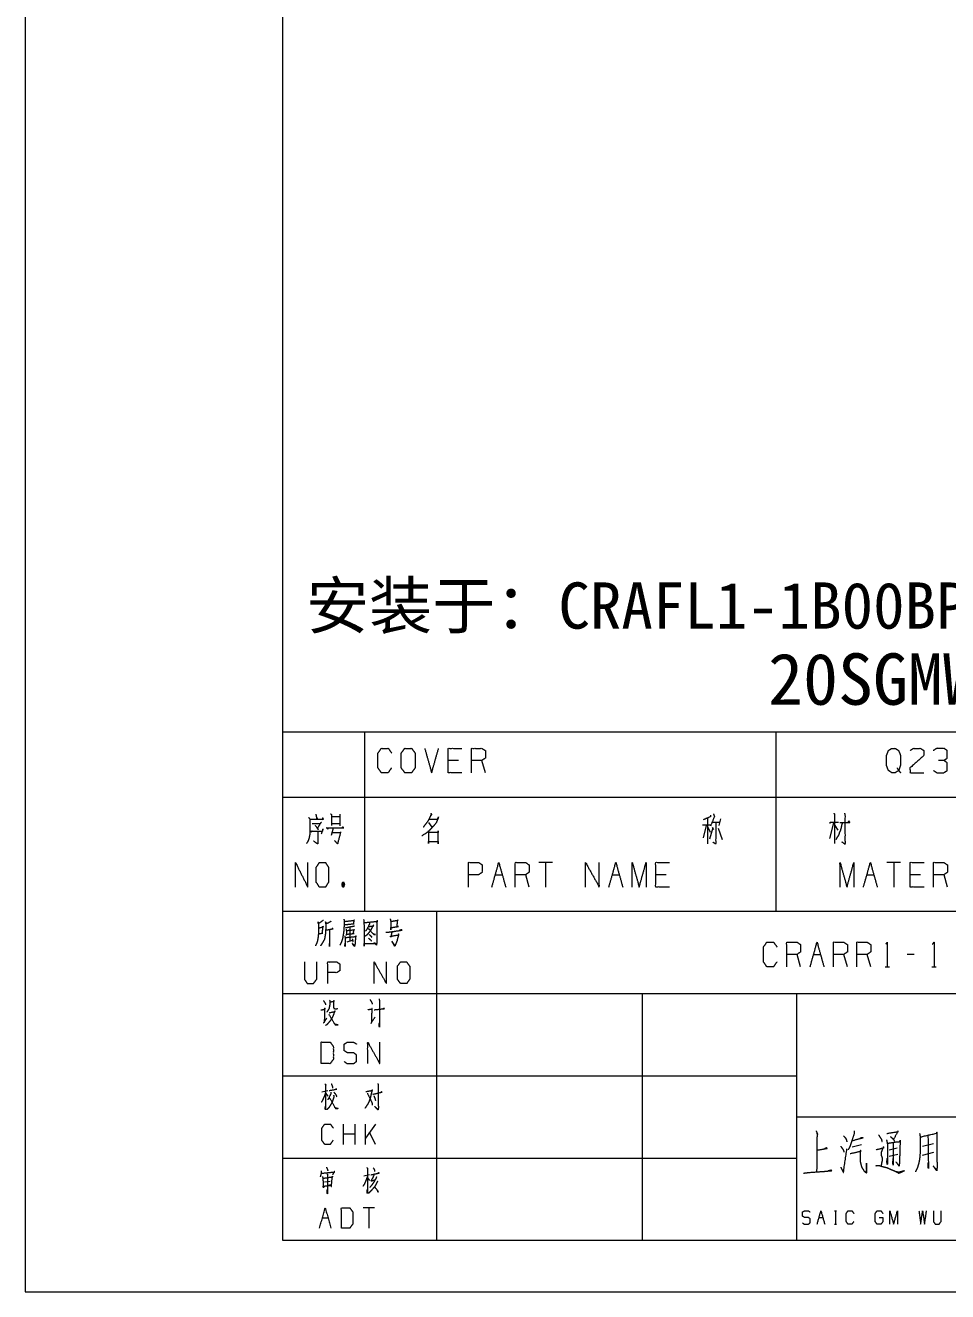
# Model space of a CAD drawing. Header units: millimetres. Extents: x 0 to 210, y 0 to 297.
# Drawn here: x 0 to 89.7, y 0 to 123.2 of the extents above; entities that cross this region are included whole.
import ezdxf

# ---------------------------------------------------------------- set-up
doc = ezdxf.new("R2010")
doc.units = ezdxf.units.MM
doc.layers.add('101', color=7, linetype='Continuous', true_color=0xffffff)

msp = doc.modelspace()

# ---------------------------------------------------------------- linework, layer by layer
at = {"layer": '101', "color": 133, "linetype": 'Continuous', "lineweight": 18}
for p, q in [((0, 297), (0, 0)), ((25, 292), (25, 5)), ((25, 37), (205, 37)), ((25, 37), (25, 5)), ((40, 37), (40, 5)), ((25, 29), (205, 29)), ((60, 29), (60, 5)), ((75, 29), (75, 5)), ((25, 21), (75, 21)), ((75, 17), (184, 17)), ((25, 13), (75, 13)), ((25, 5), (205, 5)), ((25, 5), (205, 5)), ((0, 0), (210, 0))]:
    msp.add_line(p, q, dxfattribs=at)
at = {"layer": '101', "color": 72, "linetype": 'Continuous', "lineweight": 18}
for p, q in [((25, 54.46), (25, 48.11)), ((25, 54.46), (33, 54.46)), ((33, 54.46), (33, 48.11)), ((33, 54.46), (73, 54.46)), ((73, 54.46), (103, 54.46)), ((73, 54.46), (73, 48.11)), ((42.14, 51.68), (41.13, 51.68)), ((44.75, 50.48), (44.41, 51.68)), ((25, 48.11), (25, 37)), ((25, 48.11), (33, 48.11)), ((33, 48.11), (33, 37)), ((33, 48.11), (73, 48.11)), ((73, 48.11), (73, 37)), ((73, 48.11), (103, 48.11)), ((29.76, 46.22), (30.58, 46.22)), ((30.59, 46.45), (30.59, 45.3)), ((39.23, 45.65), (39.55, 45.17)), ((66.35, 46.08), (66.35, 43.55)), ((66.78, 45.68), (67.56, 45.68)), ((67.63, 45.98), (67.45, 45.35)), ((78.6, 45.62), (78.21, 44.08)), ((29.76, 45.53), (30.58, 45.53)), ((29.95, 45.08), (29.76, 44.38)), ((29.81, 44.65), (30.59, 44.65)), ((65.88, 45.4), (66.64, 45.4)), ((66.21, 45.35), (65.95, 44.13)), ((66.39, 45.17), (66.6, 44.7)), ((66.87, 45.12), (66.55, 44)), ((66.8, 45.17), (66.94, 44.95)), ((67.38, 45.08), (67.79, 43.98)), ((78.74, 45.35), (79.04, 44.9)), ((51.28, 41.74), (49.94, 41.74)), ((50.61, 41.74), (50.61, 39.36)), ((85.14, 41.74), (83.8, 41.74)), ((84.47, 41.74), (84.47, 39.36)), ((30.85, 39.81), (30.99, 39.39)), ((45.72, 40.56), (46.39, 40.56)), ((49, 39.36), (48.67, 40.56)), ((57.1, 40.56), (57.77, 40.56)), ((62.33, 40.56), (61.32, 40.56)), ((81.86, 40.56), (82.53, 40.56)), ((87.08, 40.56), (86.08, 40.56)), ((89.7, 39.36), (89.36, 40.56)), ((25, 37), (33, 37)), ((33, 37), (73, 37)), ((73, 37), (103, 37)), ((31.58, 35.44), (31.57, 34.13)), ((31.29, 34.04), (31.83, 34.2)), ((75.41, 31.61), (75.07, 32.81)), ((76.67, 32.81), (77.35, 32.81)), ((79.96, 31.61), (79.62, 32.81)), ((82.23, 31.61), (81.9, 32.81)), ((86.45, 32.81), (85.78, 32.81)), ((83.63, 31.61), (84.05, 31.61)), ((88.18, 31.61), (88.6, 31.61)), ((29.41, 19.54), (28.85, 19.39)), ((29.22, 19.29), (29.42, 19.02)), ((30.96, 14.33), (30.96, 16.3)), ((32.07, 14.33), (32.07, 16.3)), ((34.05, 16.3), (33.08, 14.93)), ((33.08, 14.33), (33.08, 16.3)), ((32.07, 15.33), (30.96, 15.33)), ((34.05, 14.33), (33.49, 15.51)), ((80.43, 14.08), (81.33, 14.32)), ((84.04, 13.81), (84.82, 13.98)), ((87.26, 13.29), (88.38, 13.57)), ((88.33, 14.39), (87.28, 14.12)), ((84.04, 13.19), (84.87, 13.39)), ((33.49, 11.35), (32.92, 11.23)), ((29.11, 10.67), (29.64, 10.75)), ((33.28, 11.06), (33.47, 10.81)), ((33.97, 8.15), (32.86, 8.15)), ((33.41, 8.15), (33.41, 6.19)), ((78.7, 7.87), (78.89, 7.87)), ((78.8, 7.87), (78.8, 6.56)), ((28.89, 7.18), (29.45, 7.18)), ((77.2, 7.22), (77.57, 7.22)), ((78.7, 6.56), (78.89, 6.56))]:
    msp.add_line(p, q, dxfattribs=at)
for points, knots in [([(35.62, 50.95), (35.29, 50.48), (34.63, 50.48), (34.3, 50.95), (34.3, 52.38), (34.63, 52.85), (35.31, 52.85), (35.64, 52.38)], [0, 0, 0.114569, 0.243367, 0.357935, 0.638584, 0.753152, 0.885431, 1, 1]), ([(36.91, 50.48), (37.58, 50.48), (37.92, 50.95), (37.92, 52.38), (37.58, 52.85), (36.91, 52.85), (36.56, 52.38), (36.56, 50.95), (36.91, 50.48)], [0, 0, 0.102684, 0.19162, 0.409478, 0.498413, 0.601097, 0.69162, 0.909478, 1, 1]), ([(38.85, 52.85), (39.52, 50.48), (40.2, 52.85)], [0, 0, 0.5, 1, 1]), ([(42.47, 50.48), (41.13, 50.48), (41.13, 52.85), (42.47, 52.85)], [0, 0, 0.265391, 0.734609, 1, 1]), ([(43.41, 50.48), (43.41, 52.85), (44.41, 52.85), (44.75, 52.63), (44.75, 51.9), (44.41, 51.68), (43.41, 51.68)], [0, 0, 0.400951, 0.571035, 0.639278, 0.761674, 0.829917, 1, 1]), ([(84.79, 50.95), (84.95, 50.7), (84.62, 50.48), (84.28, 50.48), (83.95, 50.7), (83.77, 51.18), (83.77, 52.15), (83.95, 52.63), (84.28, 52.85), (84.62, 52.85), (84.95, 52.63), (85.13, 52.15), (85.13, 51.2), (84.95, 50.7), (85.13, 50.48)], [0, 0, 0.043279, 0.102318, 0.151366, 0.210406, 0.284429, 0.426832, 0.500854, 0.559894, 0.608943, 0.667982, 0.742005, 0.880756, 0.958211, 1, 1]), ([(86.06, 52.63), (86.38, 52.85), (87.07, 52.85), (87.41, 52.63), (87.41, 52.15), (86.05, 50.95), (86.06, 50.48), (87.41, 50.48)], [0, 0, 0.069692, 0.192978, 0.265274, 0.350227, 0.67474, 0.759752, 1, 1]), ([(89.35, 51.68), (89.68, 51.9), (89.68, 52.63), (89.35, 52.85), (88.66, 52.85), (88.32, 52.63)], [0, 0, 0.153875, 0.429853, 0.583728, 0.846125, 1, 1]), ([(88.34, 50.7), (88.66, 50.48), (89.35, 50.48), (89.68, 50.7), (89.68, 51.43), (89.35, 51.68), (88.83, 51.68)], [0, 0, 0.124121, 0.343688, 0.472447, 0.703378, 0.836733, 1, 1]), ([(27.56, 46.13), (27.69, 45.95), (27.66, 44.45), (27.59, 44.08), (27.48, 43.78), (27.34, 43.6)], [0, 0, 0.081566, 0.649823, 0.793832, 0.914831, 1, 1]), ([(27.7, 45.95), (29.01, 45.95), (28.93, 46.08), (28.85, 45.9)], [0, 0, 0.79327, 0.883172, 1, 1]), ([(27.89, 45.55), (28.71, 45.55), (28.8, 45.68), (28.41, 45.08), (28.5, 44.95), (28.22, 45.35)], [0, 0, 0.349352, 0.41636, 0.723317, 0.790326, 1, 1]), ([(28.25, 46.45), (28.36, 46), (28.39, 46.08), (28.35, 45.9)], [0, 0, 0.638265, 0.750293, 1, 1]), ([(29.7, 46.47), (29.78, 46.38), (29.78, 45.35)], [0, 0, 0.110318, 1, 1]), ([(39.32, 45.95), (40.08, 45.95), (40.2, 46.18), (39.97, 45.6), (39.55, 45.12), (39.14, 44.7), (38.56, 44.33)], [0, 0, 0.213826, 0.286067, 0.460277, 0.639449, 0.804911, 1, 1]), ([(39.43, 46.55), (39.53, 46.38), (39.48, 46.45), (39.28, 45.98), (39.05, 45.62), (38.7, 45.17)], [0, 0, 0.11364, 0.16465, 0.449685, 0.682204, 1, 1]), ([(66.64, 46.35), (66.64, 46.2), (65.95, 45.9)], [0, 0, 0.166334, 1, 1]), ([(66.94, 46.47), (67.03, 46.22), (66.64, 45.28)], [0, 0, 0.205287, 1, 1]), ([(67.15, 45.68), (67.15, 43.53), (66.87, 43.73)], [0, 0, 0.861249, 1, 1]), ([(78.3, 45.53), (78.28, 45.68), (79.1, 45.68)], [0, 0, 0.156665, 1, 1]), ([(78.64, 46.55), (78.71, 46.45), (78.71, 43.6)], [0, 0, 0.041201, 1, 1]), ([(79.47, 45.62), (79.4, 45.37), (79.36, 45.15), (79.29, 44.9), (79.18, 44.65), (79.1, 44.38), (78.95, 44.18), (78.85, 43.98)], [0, 0, 0.146032, 0.274052, 0.420084, 0.572725, 0.735081, 0.872758, 1, 1]), ([(79.22, 45.65), (80.21, 45.65), (80.12, 45.78), (80.01, 45.65)], [0, 0, 0.757415, 0.87456, 1, 1]), ([(79.68, 46.53), (79.73, 46.38), (79.73, 43.53), (79.43, 43.73)], [0, 0, 0.047209, 0.892895, 1, 1]), ([(27.91, 44.83), (27.81, 44.7), (27.77, 44.8), (28.91, 44.8), (28.96, 45), (28.79, 44.55)], [0, 0, 0.074525, 0.127161, 0.672611, 0.770465, 1, 1]), ([(28.44, 44.83), (28.44, 43.55), (28.03, 43.83)], [0, 0, 0.72158, 1, 1]), ([(29.46, 45.08), (29.41, 45), (29.32, 45.12), (30.97, 45.12), (30.87, 45.2), (30.76, 45.08)], [0, 0, 0.040633, 0.11244, 0.868409, 0.923643, 1, 1]), ([(30.67, 44.73), (30.37, 43.55), (30.07, 43.9)], [0, 0, 0.72503, 1, 1]), ([(39.16, 44.8), (39.21, 44.73), (39.21, 43.6), (39.21, 43.78), (40.15, 43.78), (40.15, 43.55), (40.15, 44.83), (40.15, 44.65), (39.25, 44.65)], [0, 0, 0.018725, 0.248081, 0.283758, 0.47474, 0.520612, 0.780548, 0.816225, 1, 1]), ([(26.28, 39.36), (26.28, 41.74), (27.47, 39.36), (27.47, 41.74)], [0, 0, 0.32062, 0.67938, 1, 1]), ([(28.6, 39.36), (29.2, 39.36), (29.5, 39.84), (29.5, 41.26), (29.2, 41.74), (28.6, 41.74), (28.29, 41.26), (28.29, 39.84), (28.6, 39.36)], [0, 0, 0.094595, 0.183573, 0.409674, 0.498652, 0.593247, 0.683573, 0.909673, 1, 1]), ([(43.11, 39.36), (43.11, 41.74), (44.11, 41.74), (44.45, 41.51), (44.45, 40.79), (44.1, 40.56), (43.11, 40.56)], [0, 0, 0.401146, 0.571312, 0.639588, 0.762043, 0.832819, 1, 1]), ([(47.66, 39.36), (47.66, 41.74), (48.67, 41.74), (49, 41.51), (49, 40.79), (48.67, 40.56), (47.66, 40.56)], [0, 0, 0.400952, 0.571035, 0.639278, 0.761674, 0.829917, 1, 1]), ([(54.49, 39.36), (54.49, 41.74), (55.83, 39.36), (55.83, 41.74)], [0, 0, 0.317574, 0.682426, 1, 1]), ([(59.04, 39.36), (59.04, 41.74), (59.71, 39.36), (60.38, 41.74), (60.38, 39.36)], [0, 0, 0.245192, 0.5, 0.754808, 1, 1]), ([(62.66, 39.36), (61.32, 39.36), (61.32, 41.74), (62.66, 41.74)], [0, 0, 0.26539, 0.73461, 1, 1]), ([(79.25, 39.36), (79.25, 41.74), (79.92, 39.36), (80.59, 41.74), (80.59, 39.36)], [0, 0, 0.245192, 0.5, 0.754808, 1, 1]), ([(81.52, 39.36), (82.2, 41.74), (82.87, 39.36)], [0, 0, 0.5, 1, 1]), ([(87.42, 39.36), (86.08, 39.36), (86.08, 41.74), (87.42, 41.74)], [0, 0, 0.265391, 0.734609, 1, 1]), ([(88.35, 39.36), (88.35, 41.74), (89.36, 41.74), (89.7, 41.51), (89.7, 40.79), (89.36, 40.56), (88.35, 40.56)], [0, 0, 0.400952, 0.571035, 0.639278, 0.761674, 0.829917, 1, 1]), ([(30.85, 39.39), (30.99, 39.39), (31.07, 39.61), (30.99, 39.81), (30.85, 39.81), (30.77, 39.61), (30.85, 39.39), (30.99, 39.81)], [0, 0, 0.086283, 0.23189, 0.363169, 0.449452, 0.580731, 0.726338, 1, 1]), ([(28.99, 36.12), (28.93, 36.08), (28.51, 35.79), (28.48, 35.97), (28.53, 35.79), (28.53, 35.21), (28.51, 34.86), (28.49, 34.62), (28.46, 34.38), (28.42, 34.15), (28.35, 33.93), (28.28, 33.78), (28.21, 33.65)], [0, 0, 0.024362, 0.186801, 0.243941, 0.302152, 0.485022, 0.597666, 0.675195, 0.753199, 0.825098, 0.898191, 0.953346, 1, 1]), ([(29.73, 36.03), (29.48, 35.86), (29.24, 35.79), (29.21, 35.97), (29.24, 35.7), (29.23, 35.44), (29.21, 35.15), (29.2, 34.91), (29.17, 34.68), (29.13, 34.44), (29.09, 34.27), (29.01, 34.13), (28.93, 33.98), (28.85, 33.85), (28.78, 33.74), (28.7, 33.65)], [0, 0, 0.09632, 0.172939, 0.229417, 0.313418, 0.396987, 0.487496, 0.564125, 0.634337, 0.711438, 0.768976, 0.817389, 0.871907, 0.920319, 0.962889, 1, 1]), ([(30.99, 36.23), (31.01, 36.03), (31.01, 35.68), (30.99, 35.35), (30.98, 35.13), (30.94, 34.84), (30.9, 34.6), (30.85, 34.33), (30.79, 34.13), (30.71, 33.93), (30.59, 33.69)], [0, 0, 0.076502, 0.212088, 0.33934, 0.424293, 0.535105, 0.630037, 0.733303, 0.813246, 0.895185, 1, 1]), ([(31.04, 36.01), (32.01, 36.12), (31.96, 36.16), (31.91, 35.77), (31.99, 35.77), (31.02, 35.66)], [0, 0, 0.391079, 0.416921, 0.577584, 0.60892, 1, 1]), ([(32.91, 36.19), (32.94, 35.9), (32.97, 33.62), (32.96, 33.87), (34.07, 33.87), (33.99, 33.89), (33.83, 33.87)], [0, 0, 0.069513, 0.617086, 0.67568, 0.942515, 0.962044, 1, 1]), ([(32.96, 35.9), (34.27, 36.03), (34.22, 36.1), (34.19, 35.9), (34.18, 33.91), (34.16, 33.69), (34.05, 33.87)], [0, 0, 0.328132, 0.348329, 0.398411, 0.893177, 0.948287, 1, 1]), ([(33.47, 35.88), (33.47, 35.77), (33.33, 35.44), (33.16, 35.17), (33.08, 35.06)], [0, 0, 0.119857, 0.510436, 0.853215, 1, 1]), ([(35.49, 36.25), (35.55, 35.99), (35.55, 35.21), (35.55, 35.41), (36.3, 35.52), (36.17, 35.52), (36.2, 36.08), (36.22, 36.16), (36.25, 36.1), (36.14, 36.08), (35.55, 35.99)], [0, 0, 0.076616, 0.29412, 0.35005, 0.563218, 0.598366, 0.753975, 0.779217, 0.799827, 0.831204, 1, 1]), ([(28.56, 34.8), (28.59, 34.82), (28.95, 34.88), (28.9, 34.86), (28.95, 35.55), (28.98, 35.46), (28.54, 35.35)], [0, 0, 0.022685, 0.239273, 0.269988, 0.676989, 0.73256, 1, 1]), ([(29.23, 35.17), (29.93, 35.3), (29.88, 35.33), (29.81, 35.28)], [0, 0, 0.834809, 0.895274, 1, 1]), ([(29.59, 35.21), (29.59, 33.58), (29.57, 33.69), (29.59, 33.87)], [0, 0, 0.849784, 0.907773, 1, 1]), ([(31.08, 34.62), (31.1, 34.42), (31.12, 33.91), (31.1, 33.58), (31.08, 33.67), (31.12, 33.89)], [0, 0, 0.147471, 0.523364, 0.768668, 0.835022, 1, 1]), ([(31.12, 34.44), (32.18, 34.55), (32.15, 34.62), (32.13, 34.51), (32.08, 34), (32.07, 33.8), (32.01, 33.58), (31.8, 33.87), (32.02, 33.65)], [0, 0, 0.374083, 0.399751, 0.438832, 0.617592, 0.687461, 0.767889, 0.891106, 1, 1]), ([(31.99, 35.57), (31.94, 35.52), (31.55, 35.46), (31.33, 35.41), (31.13, 35.37)], [0, 0, 0.072254, 0.516594, 0.766873, 1, 1]), ([(31.21, 35.26), (31.23, 35.1), (31.26, 34.66), (31.24, 34.77), (31.97, 34.84), (31.91, 34.84), (31.96, 35.24), (31.99, 35.17), (31.23, 35.1)], [0, 0, 0.056492, 0.217482, 0.258029, 0.525926, 0.548633, 0.694164, 0.720795, 1, 1]), ([(33.39, 35.55), (33.46, 35.52), (33.89, 35.59), (33.85, 35.66), (33.64, 35.24), (33.49, 35.02), (33.35, 34.84), (33.21, 34.68), (33.05, 34.57)], [0, 0, 0.033937, 0.260456, 0.302021, 0.540807, 0.679362, 0.795008, 0.902031, 1, 1]), ([(33.36, 35.3), (33.41, 35.3), (33.89, 34.73), (34.07, 34.73), (33.89, 34.77), (33.82, 34.82)], [0, 0, 0.037879, 0.645168, 0.784058, 0.927466, 1, 1]), ([(33.44, 34.75), (33.61, 34.6), (33.69, 34.49)], [0, 0, 0.630825, 1, 1]), ([(35.06, 34.97), (35.27, 34.97), (35.67, 35.02), (36.67, 35.17), (36.56, 35.19), (36.41, 35.15)], [0, 0, 0.107042, 0.322387, 0.855627, 0.91443, 1, 1]), ([(35.66, 35.02), (35.55, 34.49), (35.52, 34.57), (36.34, 34.71), (36.3, 34.8), (36.3, 34.71), (36.2, 34.33), (36.14, 34.09), (36.06, 33.89), (36, 33.74), (35.95, 33.62), (35.92, 33.6), (35.64, 34.11), (35.94, 33.65)], [0, 0, 0.136367, 0.159976, 0.371153, 0.396348, 0.418608, 0.516111, 0.579315, 0.633124, 0.675136, 0.70536, 0.714998, 0.861275, 1, 1]), ([(31.79, 34.33), (31.85, 34.15), (31.88, 34.02)], [0, 0, 0.579211, 1, 1]), ([(33.38, 34.38), (33.58, 34.22), (33.68, 34.11)], [0, 0, 0.637933, 1, 1]), ([(73.11, 32.09), (72.78, 31.61), (72.12, 31.61), (71.79, 32.09), (71.79, 33.51), (72.12, 33.99), (72.79, 33.99), (73.13, 33.51)], [0, 0, 0.114568, 0.243367, 0.357935, 0.638584, 0.753153, 0.885432, 1, 1]), ([(74.06, 31.61), (74.06, 33.99), (75.07, 33.99), (75.41, 33.76), (75.41, 33.04), (75.07, 32.81), (74.06, 32.81)], [0, 0, 0.400952, 0.571035, 0.639278, 0.761674, 0.829917, 1, 1]), ([(78.62, 31.61), (78.62, 33.99), (79.62, 33.99), (79.96, 33.76), (79.96, 33.04), (79.62, 32.81), (78.62, 32.81)], [0, 0, 0.400951, 0.571035, 0.639278, 0.761673, 0.829916, 1, 1]), ([(80.89, 31.61), (80.89, 33.99), (81.9, 33.99), (82.23, 33.76), (82.23, 33.04), (81.9, 32.81), (80.89, 32.81)], [0, 0, 0.400951, 0.571034, 0.639278, 0.761673, 0.829917, 1, 1]), ([(83.7, 33.79), (83.84, 33.99), (83.84, 31.61)], [0, 0, 0.093488, 1, 1]), ([(88.25, 33.79), (88.39, 33.99), (88.39, 31.61)], [0, 0, 0.093488, 1, 1]), ([(27.15, 32.07), (27.15, 30.39), (27.43, 29.97), (28.02, 29.97), (28.34, 30.39), (28.34, 32.07)], [0, 0, 0.337151, 0.438598, 0.557781, 0.662849, 1, 1]), ([(29.41, 29.97), (29.41, 32.07), (30.3, 32.07), (30.6, 31.87), (30.6, 31.23), (30.29, 31.03), (29.41, 31.03)], [0, 0, 0.401146, 0.571312, 0.639588, 0.762043, 0.832819, 1, 1]), ([(33.94, 29.97), (33.94, 32.07), (35.12, 29.97), (35.12, 32.07)], [0, 0, 0.317574, 0.682426, 1, 1]), ([(36.5, 29.97), (37.09, 29.97), (37.39, 30.39), (37.39, 31.65), (37.09, 32.07), (36.5, 32.07), (36.19, 31.65), (36.19, 30.39), (36.5, 29.97)], [0, 0, 0.102684, 0.19162, 0.409478, 0.498413, 0.601097, 0.691619, 0.909477, 1, 1]), ([(29.6, 28.37), (29.62, 28.17), (29.62, 27.95), (29.58, 27.75), (29.54, 27.55), (29.47, 27.42), (29.41, 27.31), (29.33, 27.2)], [0, 0, 0.161539, 0.340476, 0.503497, 0.668951, 0.787641, 0.890429, 1, 1]), ([(33.53, 28.42), (33.72, 28.08), (33.75, 27.95)], [0, 0, 0.736536, 1, 1]), ([(34.42, 28.48), (34.44, 28.33), (34.44, 25.74), (34.42, 25.92), (34.44, 26.14)], [0, 0, 0.049514, 0.872927, 0.929447, 1, 1]), ([(28.76, 27.4), (29.18, 27.49), (29.12, 27.58), (29.1, 27.4), (29.08, 26.23), (29.01, 26.14), (29.33, 26.61)], [0, 0, 0.16742, 0.209471, 0.278411, 0.733408, 0.779232, 1, 1]), ([(28.99, 28.33), (29.18, 28.02), (29.21, 27.89)], [0, 0, 0.726446, 1, 1]), ([(29.54, 27.13), (30.15, 27.25), (30.1, 27.31), (29.96, 26.91), (29.88, 26.74), (29.8, 26.58), (29.68, 26.38), (29.54, 26.21), (29.4, 26.05), (29.29, 25.94), (29.19, 25.88)], [0, 0, 0.25494, 0.288366, 0.462054, 0.541624, 0.612967, 0.709672, 0.802667, 0.88873, 0.952732, 1, 1]), ([(29.63, 28.19), (30.05, 28.24), (30.02, 28.31), (29.97, 28.13), (29.97, 27.97), (29.97, 27.69), (29.99, 27.62), (30.02, 27.55), (30.08, 27.53), (30.16, 27.51), (30.27, 27.51), (30.33, 27.53), (30.38, 27.58)], [0, 0, 0.256865, 0.301249, 0.41201, 0.505691, 0.679668, 0.720916, 0.765302, 0.805444, 0.85461, 0.920841, 0.960986, 1, 1]), ([(33.3, 27.42), (33.74, 27.51), (33.7, 27.55), (33.67, 26.19), (33.61, 26.1), (34.03, 26.72)], [0, 0, 0.163599, 0.18344, 0.685806, 0.725488, 1, 1]), ([(33.94, 27.42), (34.95, 27.53), (34.89, 27.55), (34.77, 27.51)], [0, 0, 0.837054, 0.891368, 1, 1]), ([(29.52, 26.94), (29.55, 26.94), (30.13, 25.96), (30.43, 25.94), (30.13, 26.01), (30.05, 26.1)], [0, 0, 0.016601, 0.617584, 0.775731, 0.937327, 1, 1]), ([(28.77, 22.18), (29.65, 22.18), (29.96, 22.6), (29.96, 23.86), (29.65, 24.28), (28.77, 24.28), (28.77, 22.18)], [0, 0, 0.142135, 0.227161, 0.43179, 0.516816, 0.658951, 1, 1]), ([(31.02, 22.38), (31.32, 22.18), (31.93, 22.18), (32.22, 22.4), (32.22, 23.02), (31.93, 23.24), (31.33, 23.24), (31.02, 23.44), (31.02, 24.08), (31.33, 24.28), (31.93, 24.28), (32.22, 24.08)], [0, 0, 0.068036, 0.184055, 0.254519, 0.372335, 0.4428, 0.555843, 0.62637, 0.748394, 0.818921, 0.931964, 1, 1]), ([(33.3, 22.18), (33.3, 24.28), (34.48, 22.18), (34.48, 24.28)], [0, 0, 0.317574, 0.682426, 1, 1]), ([(29.16, 20.22), (29.23, 20.1), (29.2, 20.14), (29.2, 17.7), (29.17, 17.84), (29.2, 18.05)], [0, 0, 0.048142, 0.065074, 0.880813, 0.930182, 1, 1]), ([(29.54, 19.56), (30.29, 19.7), (30.23, 19.72), (30.16, 19.68)], [0, 0, 0.838753, 0.907253, 1, 1]), ([(29.76, 20.22), (29.85, 20.03), (29.88, 19.91), (29.88, 19.79)], [0, 0, 0.449923, 0.728678, 1, 1]), ([(34.3, 20.24), (34.33, 20.01), (34.33, 18.44), (34.34, 17.92), (34.33, 17.72), (34.31, 17.67), (33.99, 18.01), (34.31, 17.72)], [0, 0, 0.066217, 0.519981, 0.669306, 0.729161, 0.741826, 0.875055, 1, 1]), ([(29.2, 19.39), (29.12, 19.1), (29.01, 18.85), (28.91, 18.63), (28.79, 18.42)], [0, 0, 0.285938, 0.539663, 0.775434, 1, 1]), ([(29.99, 19.1), (30.01, 18.94), (29.92, 18.65), (29.83, 18.42), (29.73, 18.23), (29.56, 17.94), (29.45, 17.82), (29.32, 17.7)], [0, 0, 0.103477, 0.291956, 0.443856, 0.57619, 0.787107, 0.887317, 1, 1]), ([(29.73, 19.41), (29.72, 19.25), (29.57, 18.96), (29.47, 18.75), (29.41, 18.67)], [0, 0, 0.201933, 0.596285, 0.876828, 1, 1]), ([(29.6, 18.81), (29.64, 18.77), (30.16, 17.82), (30.43, 17.8), (30.17, 17.86), (30.1, 17.94)], [0, 0, 0.033496, 0.63366, 0.788434, 0.938664, 1, 1]), ([(30.01, 19.41), (30.18, 19.19), (30.23, 19.08), (30.29, 18.96)], [0, 0, 0.535198, 0.744447, 1, 1]), ([(33.13, 19.46), (33.77, 19.58), (33.73, 19.64), (33.68, 19.39), (33.62, 19.14), (33.56, 18.88), (33.45, 18.54), (33.32, 18.28), (33.3, 18.23), (33.18, 18.05), (33.04, 17.84)], [0, 0, 0.244424, 0.27277, 0.366787, 0.461904, 0.564546, 0.695473, 0.80714, 0.823505, 0.905515, 1, 1]), ([(33.27, 19.31), (33.67, 18.5), (33.74, 18.28), (33.75, 18.13)], [0, 0, 0.700219, 0.886542, 1, 1]), ([(33.8, 19.23), (33.84, 19.21), (34.69, 19.41), (34.63, 19.43), (34.57, 19.39)], [0, 0, 0.045964, 0.873306, 0.932105, 1, 1]), ([(33.9, 19.04), (34.03, 18.73), (34.05, 18.59)], [0, 0, 0.698421, 1, 1]), ([(29.94, 14.73), (29.66, 14.33), (29.12, 14.33), (28.84, 14.73), (28.84, 15.91), (29.12, 16.3), (29.67, 16.3), (29.95, 15.91)], [0, 0, 0.114569, 0.243367, 0.357935, 0.638584, 0.753152, 0.885431, 1, 1]), ([(76.92, 15.64), (77.07, 15.29), (77.02, 15.39), (76.99, 14.67), (76.99, 12.63), (76.97, 11.67)], [0, 0, 0.088892, 0.116032, 0.287979, 0.770794, 1, 1]), ([(79.6, 15.15), (79.82, 14.88), (79.87, 14.74), (79.92, 14.57)], [0, 0, 0.519919, 0.73571, 1, 1]), ([(80.63, 15.64), (80.63, 15.39), (80.38, 14.63), (80.21, 14.12), (80.04, 13.81)], [0, 0, 0.124612, 0.535976, 0.81716, 1, 1]), ([(80.46, 14.7), (81.5, 14.98), (81.33, 14.98), (81.16, 14.88)], [0, 0, 0.74542, 0.862771, 1, 1]), ([(82.99, 15.26), (83.26, 14.84), (83.33, 14.6)], [0, 0, 0.661597, 1, 1]), ([(83.8, 15.39), (84.92, 15.57), (84.89, 15.64), (84.46, 14.81), (84.16, 15.08), (84.48, 14.77), (84.53, 14.63)], [0, 0, 0.36175, 0.385072, 0.683729, 0.811932, 0.953357, 1, 1]), ([(86.99, 15.39), (87.06, 14.98), (87.04, 14.57), (87.04, 13.84), (87.02, 13.19), (86.97, 12.81), (86.89, 12.43), (86.77, 12.05), (86.67, 11.84), (86.58, 11.67)], [0, 0, 0.110336, 0.219176, 0.409317, 0.581468, 0.681885, 0.783317, 0.887931, 0.947989, 1, 1]), ([(87.06, 15.05), (88.7, 15.43), (88.65, 15.53), (88.65, 15.01), (88.67, 13.6), (88.67, 12.77), (88.7, 12.25), (88.67, 11.91), (88.67, 11.74), (88.31, 12.22), (88.65, 11.84)], [0, 0, 0.25021, 0.267274, 0.344453, 0.555439, 0.678925, 0.756189, 0.80777, 0.833496, 0.923863, 1, 1]), ([(87.8, 15.19), (87.84, 12.46), (87.84, 11.98), (87.82, 12.19), (87.84, 12.6)], [0, 0, 0.711345, 0.837386, 0.891778, 1, 1]), ([(77.02, 13.77), (77.99, 13.94), (77.92, 13.98), (77.75, 13.91)], [0, 0, 0.788942, 0.853363, 1, 1]), ([(79.31, 14.15), (79.53, 13.84), (79.58, 13.74), (79.63, 13.57)], [0, 0, 0.564234, 0.734009, 1, 1]), ([(79.31, 12.12), (79.58, 11.6), (79.92, 13.88)], [0, 0, 0.202025, 1, 1]), ([(80.24, 13.43), (81.29, 13.67), (81.24, 13.77), (81.21, 13.53), (81.19, 13.19), (81.19, 12.94), (81.21, 12.67), (81.31, 12.25), (81.38, 12.05), (81.48, 11.91), (81.58, 11.74), (81.7, 11.63), (81.85, 11.56), (81.82, 12.5), (81.8, 11.63)], [0, 0, 0.198343, 0.219429, 0.26416, 0.327897, 0.372402, 0.423463, 0.501847, 0.542308, 0.573453, 0.609975, 0.639453, 0.66927, 0.84099, 1, 1]), ([(82.75, 13.81), (83.53, 14.01), (83.46, 14.08), (83.38, 13.88), (83.26, 13.57), (83.24, 13.43), (83.26, 13.25), (83.33, 13.05), (83.36, 12.81), (83.28, 12.46), (83.24, 12.25)], [0, 0, 0.288066, 0.323944, 0.402266, 0.52127, 0.571262, 0.633411, 0.711733, 0.798322, 0.924133, 1, 1]), ([(83.77, 14.77), (83.85, 14.39), (83.85, 12.39), (83.8, 12.63), (83.85, 12.98)], [0, 0, 0.129595, 0.800553, 0.883167, 1, 1]), ([(83.85, 14.43), (84.72, 14.57), (85.14, 14.6), (85.09, 14.74), (85.07, 13.67), (85.04, 13.01), (85.02, 12.46), (84.99, 12.22), (84.7, 12.63)], [0, 0, 0.198437, 0.291328, 0.324004, 0.562829, 0.709268, 0.832621, 0.886809, 1, 1]), ([(84.41, 14.46), (84.41, 13.6), (84.43, 12.77), (84.43, 12.29), (84.38, 12.53), (84.43, 12.94)], [0, 0, 0.304008, 0.595981, 0.766226, 0.853067, 1, 1]), ([(28.78, 11.75), (28.78, 11.56), (28.72, 11.27), (28.69, 11.17)], [0, 0, 0.316024, 0.817547, 1, 1]), ([(28.78, 11.52), (30.09, 11.64), (30.06, 11.7), (29.89, 11.37)], [0, 0, 0.748922, 0.787785, 1, 1]), ([(28.91, 11.19), (28.94, 11), (29, 10.09), (28.98, 10.26), (29.71, 10.34), (29.63, 10.36), (29.46, 10.32)], [0, 0, 0.083432, 0.487207, 0.560755, 0.88655, 0.926462, 1, 1]), ([(29.71, 10.34), (29.77, 10.23), (29.86, 11.23), (29.89, 11.15), (28.97, 11)], [0, 0, 0.055629, 0.522279, 0.563365, 1, 1]), ([(29.3, 12.1), (29.39, 11.89), (29.42, 11.75)], [0, 0, 0.603342, 1, 1]), ([(29.36, 11.46), (29.39, 11.41), (29.38, 9.53), (29.35, 9.72), (29.38, 9.94)], [0, 0, 0.021551, 0.822258, 0.902418, 1, 1]), ([(33.28, 11.21), (33.15, 10.88), (33.05, 10.63), (32.96, 10.44), (32.84, 10.26)], [0, 0, 0.339095, 0.594724, 0.790666, 1, 1]), ([(33.22, 12.08), (33.28, 11.97), (33.27, 11.99), (33.27, 9.55), (33.25, 9.74), (33.27, 9.94)], [0, 0, 0.039885, 0.048389, 0.86771, 0.930393, 1, 1]), ([(34.15, 11.17), (34.13, 11.06), (33.96, 10.75), (33.94, 10.73), (33.81, 10.52), (33.66, 10.32), (33.5, 10.13)], [0, 0, 0.084867, 0.37449, 0.395072, 0.594273, 0.800096, 1, 1]), ([(33.6, 11.37), (34.42, 11.54), (34.37, 11.56), (34.25, 11.5)], [0, 0, 0.811184, 0.871424, 1, 1]), ([(33.9, 11.39), (33.88, 11.27), (33.63, 10.77), (33.6, 10.75), (34.06, 10.9)], [0, 0, 0.104847, 0.570661, 0.600717, 1, 1]), ([(33.85, 12.04), (33.96, 11.83), (33.97, 11.75), (33.96, 11.68)], [0, 0, 0.609648, 0.831593, 1, 1]), ([(75.68, 11.53), (76.26, 11.6), (77.68, 11.7), (78.43, 11.77), (78.36, 11.81), (78.09, 11.74)], [0, 0, 0.188616, 0.64251, 0.885467, 0.911353, 1, 1]), ([(82.72, 12.25), (82.92, 12.29), (83.14, 12.25), (83.46, 12.15), (83.77, 12.08), (84.24, 11.87), (84.65, 11.7), (84.97, 11.53), (85.53, 11.77), (84.97, 11.6), (84.7, 11.67)], [0, 0, 0.051192, 0.108601, 0.194772, 0.278607, 0.409734, 0.525756, 0.619011, 0.776801, 0.928429, 1, 1]), ([(34.25, 10.75), (34.2, 10.61), (34.03, 10.28), (33.85, 10.07), (33.66, 9.84), (33.5, 9.68), (33.37, 9.55)], [0, 0, 0.100504, 0.349354, 0.529552, 0.726518, 0.879827, 1, 1]), ([(33.97, 10.19), (34.26, 9.84), (34.32, 9.68), (34.23, 9.88)], [0, 0, 0.533338, 0.737997, 1, 1]), ([(30.74, 6.19), (31.56, 6.19), (31.85, 6.58), (31.85, 7.76), (31.56, 8.15), (30.74, 8.15), (30.74, 6.19)], [0, 0, 0.142135, 0.227161, 0.43179, 0.516816, 0.658951, 1, 1]), ([(75.59, 6.69), (75.78, 6.56), (76.16, 6.56), (76.34, 6.7), (76.34, 7.09), (76.16, 7.22), (75.79, 7.22), (75.59, 7.35), (75.59, 7.75), (75.79, 7.87), (76.16, 7.87), (76.34, 7.75)], [0, 0, 0.068036, 0.184054, 0.254519, 0.372335, 0.4428, 0.555843, 0.62637, 0.748393, 0.818921, 0.931964, 1, 1]), ([(80.58, 6.82), (80.39, 6.56), (80.03, 6.56), (79.85, 6.82), (79.85, 7.61), (80.03, 7.87), (80.4, 7.87), (80.59, 7.61)], [0, 0, 0.114568, 0.243367, 0.357935, 0.638584, 0.753152, 0.885432, 1, 1]), ([(83.05, 7.22), (83.42, 7.22), (83.42, 6.82), (83.23, 6.56), (82.85, 6.56), (82.67, 6.82), (82.67, 7.61), (82.86, 7.87), (83.22, 7.87), (83.41, 7.61)], [0, 0, 0.103296, 0.214796, 0.304261, 0.410275, 0.49974, 0.718896, 0.809957, 0.910535, 1, 1]), ([(84.09, 6.56), (84.09, 7.87), (84.46, 6.56), (84.83, 7.87), (84.83, 6.56)], [0, 0, 0.245192, 0.5, 0.754808, 1, 1]), ([(86.92, 7.87), (87.09, 6.56), (87.28, 7.87), (87.47, 6.56), (87.66, 7.87)], [0, 0, 0.249746, 0.499742, 0.750003, 1, 1]), ([(88.33, 7.87), (88.33, 6.82), (88.51, 6.56), (88.88, 6.56), (89.07, 6.82), (89.07, 7.87)], [0, 0, 0.337151, 0.438598, 0.557782, 0.662849, 1, 1])]:
    msp.add_open_spline(points, degree=1, knots=knots, dxfattribs=at)
for points in [[(45.38, 39.36), (46.05, 41.74), (46.73, 39.36)], [(56.76, 39.36), (57.44, 41.74), (58.11, 39.36)], [(76.34, 31.61), (77.01, 33.99), (77.68, 31.61)], [(28.62, 6.19), (29.17, 8.15), (29.73, 6.19)], [(77.02, 6.56), (77.39, 7.87), (77.76, 6.56)]]:
    msp.add_open_spline(points, degree=1, dxfattribs=at)

# ---------------------------------------------------------------- texts
at = {"layer": '101', "color": 95, "linetype": 'Continuous', "lineweight": 18, "width": 12383.9218, "attachment_point": 1}
for s, insert, char_height in [('{\\fSimSun|b0|i0|c134|p2;安装于：CRAFL1-1B00BP00S夹具，}CRARR1-1B02BF00S{\\fSimSun|b0|i0|c134|p2;单元}', (27.3, 68.99), 4.5), ('{\\fSimSun|b0|i0|c134|p2;20SGMW006-DM      数量：4}', (72.25, 62.09), 5)]:
    msp.add_mtext(s, dxfattribs=dict(at, insert=insert, char_height=char_height))

doc.saveas('drawing.dxf')
